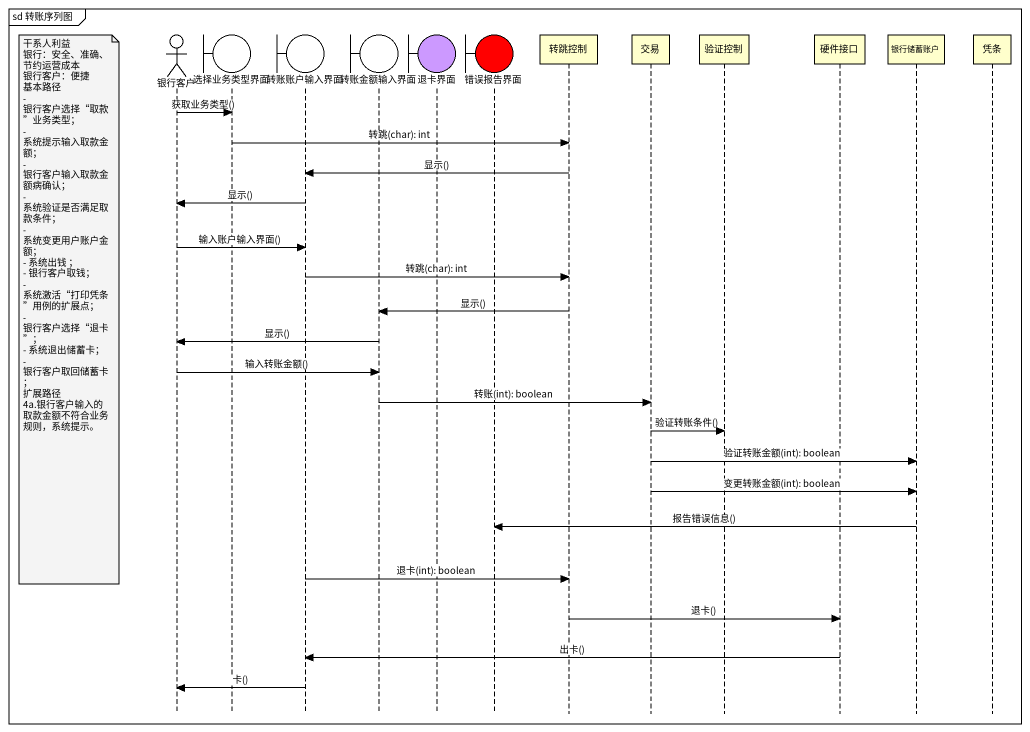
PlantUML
@startuml
mainframe sd 转账序列图
hide footbox
actor 银行客户
boundary 选择业务类型界面
boundary 转账账户输入界面
boundary 转账金额输入界面
boundary 退卡界面 #CC99FF
boundary 错误报告界面 #FF0000
participant 转跳控制
participant 交易
participant 验证控制
participant 硬件接口
participant 银行储蓄账户
participant 凭条

银行客户 -> 选择业务类型界面 : 获取业务类型()
选择业务类型界面 -> 转跳控制 : 转跳(char): int
转跳控制 -> 转账账户输入界面 : 显示()
转账账户输入界面 -> 银行客户 : 显示()
银行客户 -> 转账账户输入界面 : 输入账户输入界面()
转账账户输入界面 -> 转跳控制 : 转跳(char): int
note left of 银行客户
  干系人利益
  银行：安全、准确、节约运营成本
  银行客户：便捷
  基本路径
  - 银行客户选择“取款”业务类型；
  - 系统提示输入取款金额；
  - 银行客户输入取款金额病确认；
  - 系统验证是否满足取款条件；
  - 系统变更用户账户金额；
  - 系统出钱 ；
  - 银行客户取钱；
  - 系统激活“打印凭条”用例的扩展点；
  - 银行客户选择“退卡”；
  - 系统退出储蓄卡；
  - 银行客户取回储蓄卡；
  扩展路径
  4a.银行客户输入的取款金额不符合业务规则，系统提示。
end note
转跳控制 -> 转账金额输入界面 : 显示()
转账金额输入界面 -> 银行客户 : 显示()
银行客户 -> 转账金额输入界面 : 输入转账金额()
转账金额输入界面 -> 交易 : 转账(int): boolean
交易 -> 验证控制 : 验证转账条件()
交易 -> 银行储蓄账户 : 验证转账金额(int): boolean
交易 -> 银行储蓄账户 : 变更转账金额(int): boolean
银行储蓄账户 -> 错误报告界面 : 报告错误信息()
转账账户输入界面 -> 转跳控制 : 退卡(int): boolean
转跳控制 -> 硬件接口 : 退卡()
硬件接口 -> 转账账户输入界面 : 出卡()
转账账户输入界面 -> 银行客户 : 卡()
@enduml
